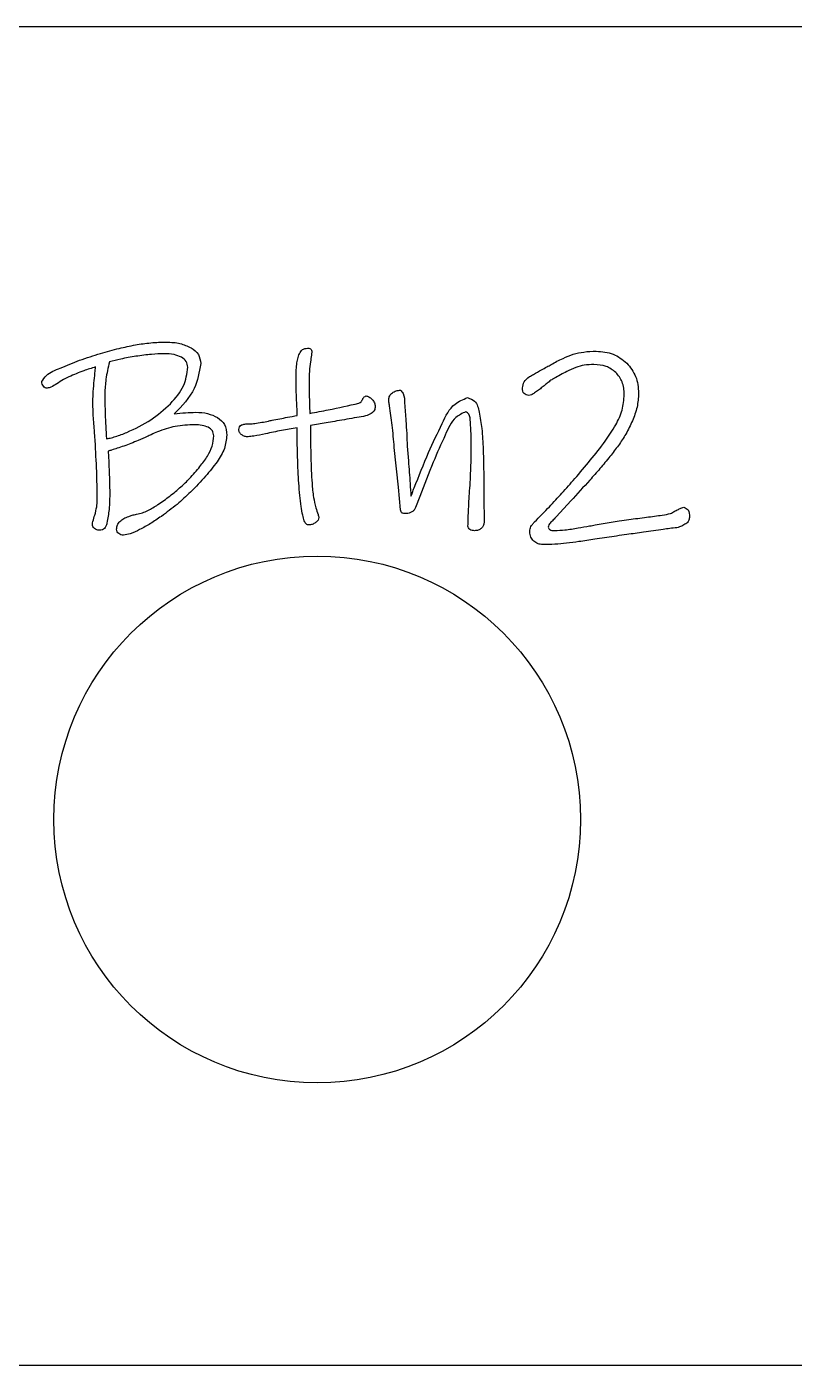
# Model space of a CAD drawing. Header units: millimetres. Extents: x 118.4 to 194.6, y 17.3 to 47.8.
# Drawn here: x 135.22 to 152.71, y 17.28 to 47.76 of the extents above; entities that cross this region are included whole.
import ezdxf

# ---------------------------------------------------------------- set-up
doc = ezdxf.new("R2010")
doc.units = ezdxf.units.MM
doc.layers.get('0').update_dxf_attribs({"linetype": 'CONTINUOUS'})

msp = doc.modelspace()

# ---------------------------------------------------------------- linework, layer by layer
for p, q in [((141.666, 39.125), (141.673, 38.955)), ((142.094, 38.747), (141.685, 38.678)), ((136.786, 38.238), (136.767, 38.527)), ((143.691, 37.276), (143.597, 38.181)), ((143.893, 38.206), (143.918, 37.873)), ((137.081, 38.093), (137.094, 37.854)), ((143.742, 36.76), (143.691, 37.276)), ((144.176, 37.062), (144.081, 36.81)), ((147.616, 36.961), (147.289, 36.603)), ((148.176, 36.414), (148.723, 36.508)), ((148.66, 36.162), (148.163, 36.087))]:
    msp.add_line(p, q)
msp.add_lwpolyline([(194.613, 17.277), (194.613, 47.759), (118.413, 47.759), (118.413, 31.906, -5.264309), (118.413, 27.506), (118.413, 17.277)], format="xyb", close=True)
msp.add_circle((141.84, 29.706), 6)
for points, knots in [([(137.698, 40.515), (137.814, 40.533), (138.05, 40.57), (138.288, 40.575), (138.408, 40.578)], [0, 0, 0, 0, 0.03537876, 0.07141936, 0.07141936, 0.07141936, 0.07141936]), ([(138.408, 40.578), (138.512, 40.574), (138.706, 40.567), (138.883, 40.486), (138.965, 40.449)], [0, 0, 0, 0, 0.03075117, 0.05762943, 0.05762943, 0.05762943, 0.05762943]), ([(135.987, 39.986), (136.133, 40.048), (136.433, 40.175), (136.745, 40.271), (136.905, 40.32)], [0, 0, 0, 0, 0.04747516, 0.09774465, 0.09774465, 0.09774465, 0.09774465]), ([(136.905, 40.32), (137.045, 40.36), (137.307, 40.435), (137.574, 40.489), (137.698, 40.515)], [0, 0, 0, 0, 0.04367363, 0.08163711, 0.08163711, 0.08163711, 0.08163711]), ([(137.71, 40.254), (137.594, 40.235), (137.391, 40.203), (137.192, 40.148), (137.107, 40.125)], [0, 0, 0, 0, 0.03514433, 0.06178228, 0.06178228, 0.06178228, 0.06178228]), ([(138.358, 40.313), (138.261, 40.31), (138.044, 40.302), (137.829, 40.271), (137.71, 40.254)], [0, 0, 0, 0, 0.02912638, 0.06509841, 0.06509841, 0.06509841, 0.06509841]), ([(138.748, 40.235), (138.692, 40.258), (138.567, 40.309), (138.433, 40.312), (138.358, 40.313)], [0, 0, 0, 0, 0.01797565, 0.04007581, 0.04007581, 0.04007581, 0.04007581]), ([(138.965, 40.449), (139.03, 40.403), (139.156, 40.313), (139.178, 40.161), (139.188, 40.087)], [0, 0, 0, 0, 0.02280935, 0.04422564, 0.04422564, 0.04422564, 0.04422564]), ([(141.374, 40.071), (141.38, 40.114), (141.392, 40.197), (141.42, 40.276), (141.434, 40.313)], [0, 0, 0, 0, 0.01301572, 0.02499896, 0.02499896, 0.02499896, 0.02499896]), ([(141.434, 40.313), (141.454, 40.35), (141.496, 40.424), (141.58, 40.434), (141.622, 40.439)], [0, 0, 0, 0, 0.01188747, 0.02394011, 0.02394011, 0.02394011, 0.02394011]), ([(141.622, 40.439), (141.638, 40.439), (141.665, 40.439), (141.689, 40.426), (141.698, 40.42)], [0, 0, 0, 0, 0.00474052, 0.007904721, 0.007904721, 0.007904721, 0.007904721]), ([(141.717, 40.351), (141.714, 40.326), (141.707, 40.253), (141.694, 40.18), (141.685, 40.131)], [0, 0, 0, 0, 0.00743163, 0.02224324, 0.02224324, 0.02224324, 0.02224324]), ([(141.698, 40.42), (141.703, 40.412), (141.716, 40.391), (141.717, 40.366), (141.717, 40.351)], [0, 0, 0, 0, 0.003024436, 0.007295873, 0.007295873, 0.007295873, 0.007295873]), ([(147.169, 40.068), (147.259, 40.117), (147.422, 40.207), (147.597, 40.272), (147.676, 40.301)], [0, 0, 0, 0, 0.03051983, 0.05579044, 0.05579044, 0.05579044, 0.05579044]), ([(147.676, 40.301), (147.755, 40.321), (147.925, 40.364), (148.101, 40.368), (148.195, 40.37)], [0, 0, 0, 0, 0.02437931, 0.05249859, 0.05249859, 0.05249859, 0.05249859]), ([(148.195, 40.37), (148.331, 40.361), (148.593, 40.342), (148.797, 40.178), (148.896, 40.1)], [0, 0, 0, 0, 0.03980798, 0.07676709, 0.07676709, 0.07676709, 0.07676709]), ([(135.566, 39.678), (135.598, 39.727), (135.699, 39.876), (135.871, 39.942), (135.987, 39.986)], [0, 0, 0, 0, 0.01726555, 0.05321722, 0.05321722, 0.05321722, 0.05321722]), ([(136.792, 40.012), (136.701, 39.984), (136.493, 39.92), (136.294, 39.834), (136.182, 39.785)], [0, 0, 0, 0, 0.02859086, 0.06511794, 0.06511794, 0.06511794, 0.06511794]), ([(136.754, 39.644), (136.761, 39.721), (136.772, 39.844), (136.787, 39.966), (136.792, 40.012)], [0, 0, 0, 0, 0.02329606, 0.03698724, 0.03698724, 0.03698724, 0.03698724]), ([(137.107, 40.125), (137.075, 39.994), (137.019, 39.758), (137.006, 39.516), (137, 39.408)], [0, 0, 0, 0, 0.04011776, 0.07261782, 0.07261782, 0.07261782, 0.07261782]), ([(138.496, 39.175), (138.612, 39.304), (138.826, 39.543), (138.872, 39.859), (138.893, 40.005)], [0, 0, 0, 0, 0.05054022, 0.09382722, 0.09382722, 0.09382722, 0.09382722]), ([(139.188, 40.087), (139.153, 39.892), (139.074, 39.45), (138.76, 39.124), (138.585, 38.942)], [0, 0, 0, 0, 0.058278, 0.1320005, 0.1320005, 0.1320005, 0.1320005]), ([(138.893, 40.005), (138.886, 40.053), (138.872, 40.151), (138.79, 40.206), (138.748, 40.235)], [0, 0, 0, 0, 0.01376953, 0.02830251, 0.02830251, 0.02830251, 0.02830251]), ([(141.358, 39.691), (141.358, 39.763), (141.359, 39.89), (141.369, 40.017), (141.374, 40.071)], [0, 0, 0, 0, 0.02178025, 0.03809651, 0.03809651, 0.03809651, 0.03809651]), ([(141.685, 40.131), (141.676, 40.06), (141.655, 39.9), (141.654, 39.738), (141.654, 39.647)], [0, 0, 0, 0, 0.02135703, 0.04856966, 0.04856966, 0.04856966, 0.04856966]), ([(146.679, 39.791), (146.708, 39.809), (146.797, 39.863), (146.888, 39.914), (146.949, 39.949)], [0, 0, 0, 0, 0.01008498, 0.03128403, 0.03128403, 0.03128403, 0.03128403]), ([(146.949, 39.949), (146.991, 39.97), (147.066, 40.007), (147.138, 40.049), (147.169, 40.068)], [0, 0, 0, 0, 0.01399469, 0.02505244, 0.02505244, 0.02505244, 0.02505244]), ([(147.735, 40.002), (147.665, 39.972), (147.496, 39.899), (147.337, 39.807), (147.245, 39.754)], [0, 0, 0, 0, 0.02311706, 0.0550281, 0.0550281, 0.0550281, 0.0550281]), ([(148.144, 40.068), (148.071, 40.066), (147.932, 40.062), (147.798, 40.021), (147.735, 40.002)], [0, 0, 0, 0, 0.02191762, 0.04157683, 0.04157683, 0.04157683, 0.04157683]), ([(148.644, 39.889), (148.573, 39.941), (148.425, 40.051), (148.241, 40.062), (148.144, 40.068)], [0, 0, 0, 0, 0.02586018, 0.05412644, 0.05412644, 0.05412644, 0.05412644]), ([(148.896, 40.1), (148.974, 40.002), (149.134, 39.801), (149.153, 39.545), (149.163, 39.414)], [0, 0, 0, 0, 0.03663261, 0.07511039, 0.07511039, 0.07511039, 0.07511039]), ([(135.603, 39.571), (135.592, 39.587), (135.57, 39.619), (135.567, 39.658), (135.566, 39.678)], [0, 0, 0, 0, 0.00563629, 0.01152991, 0.01152991, 0.01152991, 0.01152991]), ([(135.905, 39.628), (135.863, 39.599), (135.796, 39.555), (135.719, 39.535), (135.691, 39.527)], [0, 0, 0, 0, 0.01521181, 0.02376619, 0.02376619, 0.02376619, 0.02376619]), ([(136.182, 39.785), (136.141, 39.765), (136.045, 39.72), (135.956, 39.661), (135.905, 39.628)], [0, 0, 0, 0, 0.01371174, 0.03186172, 0.03186172, 0.03186172, 0.03186172]), ([(136.729, 39.181), (136.731, 39.25), (136.734, 39.405), (136.747, 39.558), (136.754, 39.644)], [0, 0, 0, 0, 0.02068567, 0.04630558, 0.04630558, 0.04630558, 0.04630558]), ([(141.371, 39.251), (141.367, 39.335), (141.361, 39.482), (141.359, 39.629), (141.358, 39.691)], [0, 0, 0, 0, 0.02548915, 0.04404528, 0.04404528, 0.04404528, 0.04404528]), ([(141.654, 39.647), (141.654, 39.564), (141.656, 39.39), (141.663, 39.216), (141.666, 39.125)], [0, 0, 0, 0, 0.02468756, 0.05221944, 0.05221944, 0.05221944, 0.05221944]), ([(146.515, 39.534), (146.524, 39.582), (146.544, 39.689), (146.631, 39.755), (146.679, 39.791)], [0, 0, 0, 0, 0.01427703, 0.03151033, 0.03151033, 0.03151033, 0.03151033]), ([(147.081, 39.644), (147.057, 39.624), (147.02, 39.593), (146.982, 39.563), (146.968, 39.552)], [0, 0, 0, 0, 0.00933151, 0.01453752, 0.01453752, 0.01453752, 0.01453752]), ([(147.245, 39.754), (147.218, 39.739), (147.161, 39.707), (147.109, 39.666), (147.081, 39.644)], [0, 0, 0, 0, 0.00912794, 0.01974114, 0.01974114, 0.01974114, 0.01974114]), ([(148.836, 39.383), (148.83, 39.483), (148.819, 39.673), (148.7, 39.82), (148.644, 39.889)], [0, 0, 0, 0, 0.02940316, 0.05537196, 0.05537196, 0.05537196, 0.05537196]), ([(135.691, 39.527), (135.675, 39.529), (135.641, 39.534), (135.616, 39.558), (135.603, 39.571)], [0, 0, 0, 0, 0.00484369, 0.01009865, 0.01009865, 0.01009865, 0.01009865]), ([(137, 39.408), (137.002, 39.254), (137.007, 38.91), (137.026, 38.566), (137.037, 38.376)], [0, 0, 0, 0, 0.046236, 0.1032246, 0.1032246, 0.1032246, 0.1032246]), ([(142.877, 39.276), (142.886, 39.297), (142.901, 39.332), (142.936, 39.346), (142.949, 39.351)], [0, 0, 0, 0, 0.00667498, 0.01082379, 0.01082379, 0.01082379, 0.01082379]), ([(142.949, 39.351), (142.974, 39.347), (143.029, 39.336), (143.069, 39.295), (143.091, 39.273)], [0, 0, 0, 0, 0.00726767, 0.0165384, 0.0165384, 0.0165384, 0.0165384]), ([(143.471, 39.269), (143.475, 39.3), (143.483, 39.361), (143.529, 39.402), (143.553, 39.423)], [0, 0, 0, 0, 0.00880959, 0.01799558, 0.01799558, 0.01799558, 0.01799558]), ([(143.553, 39.423), (143.582, 39.441), (143.64, 39.476), (143.707, 39.481), (143.742, 39.483)], [0, 0, 0, 0, 0.00987974, 0.02005287, 0.02005287, 0.02005287, 0.02005287]), ([(143.742, 39.483), (143.762, 39.459), (143.831, 39.374), (143.832, 39.262), (143.833, 39.181)], [0, 0, 0, 0, 0.00929439, 0.03223541, 0.03223541, 0.03223541, 0.03223541]), ([(146.666, 39.364), (146.622, 39.372), (146.53, 39.389), (146.52, 39.484), (146.515, 39.534)], [0, 0, 0, 0, 0.01209064, 0.02537377, 0.02537377, 0.02537377, 0.02537377]), ([(146.795, 39.42), (146.771, 39.404), (146.731, 39.377), (146.685, 39.368), (146.666, 39.364)], [0, 0, 0, 0, 0.0085907, 0.01419674, 0.01419674, 0.01419674, 0.01419674]), ([(146.968, 39.552), (146.939, 39.528), (146.884, 39.482), (146.824, 39.44), (146.795, 39.42)], [0, 0, 0, 0, 0.01123441, 0.02177168, 0.02177168, 0.02177168, 0.02177168]), ([(148.644, 38.691), (148.7, 38.802), (148.81, 39.02), (148.828, 39.263), (148.836, 39.383)], [0, 0, 0, 0, 0.03688379, 0.07242891, 0.07242891, 0.07242891, 0.07242891]), ([(149.163, 39.414), (149.157, 39.308), (149.143, 39.09), (149.063, 38.886), (149.022, 38.782)], [0, 0, 0, 0, 0.03172305, 0.06513581, 0.06513581, 0.06513581, 0.06513581]), ([(136.767, 38.527), (136.756, 38.651), (136.737, 38.869), (136.731, 39.087), (136.729, 39.181)], [0, 0, 0, 0, 0.03721471, 0.06553229, 0.06553229, 0.06553229, 0.06553229]), ([(137.503, 38.521), (137.691, 38.609), (138.055, 38.778), (138.353, 39.046), (138.496, 39.175)], [0, 0, 0, 0, 0.0618946, 0.1195542, 0.1195542, 0.1195542, 0.1195542]), ([(141.383, 38.905), (141.383, 38.955), (141.381, 39.071), (141.374, 39.186), (141.371, 39.251)], [0, 0, 0, 0, 0.01525485, 0.03461747, 0.03461747, 0.03461747, 0.03461747]), ([(141.673, 38.955), (141.813, 38.981), (142.188, 39.05), (142.56, 39.135), (142.792, 39.188)], [0, 0, 0, 0, 0.0428945, 0.1143525, 0.1143525, 0.1143525, 0.1143525]), ([(142.792, 39.188), (142.809, 39.196), (142.847, 39.215), (142.866, 39.254), (142.877, 39.276)], [0, 0, 0, 0, 0.00543365, 0.01254266, 0.01254266, 0.01254266, 0.01254266]), ([(143.163, 39.112), (143.159, 39.079), (143.152, 39.011), (143.099, 38.97), (143.072, 38.949)], [0, 0, 0, 0, 0.00970553, 0.01943392, 0.01943392, 0.01943392, 0.01943392]), ([(143.091, 39.273), (143.112, 39.247), (143.151, 39.2), (143.159, 39.14), (143.163, 39.112)], [0, 0, 0, 0, 0.00961629, 0.01791321, 0.01791321, 0.01791321, 0.01791321]), ([(143.49, 39.125), (143.485, 39.152), (143.475, 39.2), (143.473, 39.249), (143.471, 39.269)], [0, 0, 0, 0, 0.00845262, 0.01460283, 0.01460283, 0.01460283, 0.01460283]), ([(143.597, 38.181), (143.583, 38.35), (143.555, 38.666), (143.511, 38.979), (143.49, 39.125)], [0, 0, 0, 0, 0.05086302, 0.09495917, 0.09495917, 0.09495917, 0.09495917]), ([(143.833, 39.181), (143.843, 39.05), (143.869, 38.725), (143.884, 38.4), (143.893, 38.206)], [0, 0, 0, 0, 0.03957248, 0.0976723, 0.0976723, 0.0976723, 0.0976723]), ([(144.688, 38.725), (144.768, 38.893), (144.895, 39.161), (145.163, 39.272), (145.264, 39.313)], [0, 0, 0, 0, 0.05296258, 0.08478521, 0.08478521, 0.08478521, 0.08478521]), ([(145.264, 39.313), (145.325, 39.292), (145.475, 39.239), (145.51, 39.078), (145.531, 38.983)], [0, 0, 0, 0, 0.0183878, 0.0452081, 0.0452081, 0.0452081, 0.0452081]), ([(138.585, 38.942), (138.67, 38.953), (138.833, 38.974), (138.997, 38.978), (139.075, 38.98)], [0, 0, 0, 0, 0.02594101, 0.04923055, 0.04923055, 0.04923055, 0.04923055]), ([(139.075, 38.98), (139.166, 38.976), (139.34, 38.969), (139.497, 38.895), (139.572, 38.861)], [0, 0, 0, 0, 0.02705222, 0.05154928, 0.05154928, 0.05154928, 0.05154928]), ([(139.572, 38.861), (139.632, 38.812), (139.76, 38.709), (139.773, 38.544), (139.78, 38.458)], [0, 0, 0, 0, 0.02234976, 0.04711327, 0.04711327, 0.04711327, 0.04711327]), ([(140.113, 38.691), (140.138, 38.698), (140.199, 38.716), (140.263, 38.716), (140.302, 38.716)], [0, 0, 0, 0, 0.00777948, 0.01911765, 0.01911765, 0.01911765, 0.01911765]), ([(140.302, 38.716), (140.34, 38.718), (140.433, 38.723), (140.525, 38.741), (140.578, 38.751)], [0, 0, 0, 0, 0.01166731, 0.02791355, 0.02791355, 0.02791355, 0.02791355]), ([(140.578, 38.751), (140.628, 38.76), (140.706, 38.774), (140.783, 38.792), (140.811, 38.798)], [0, 0, 0, 0, 0.01521773, 0.02374496, 0.02374496, 0.02374496, 0.02374496]), ([(140.811, 38.798), (140.929, 38.821), (141.119, 38.858), (141.31, 38.892), (141.383, 38.905)], [0, 0, 0, 0, 0.03601758, 0.05822361, 0.05822361, 0.05822361, 0.05822361]), ([(142.742, 38.861), (142.591, 38.834), (142.375, 38.797), (142.159, 38.759), (142.094, 38.747)], [0, 0, 0, 0, 0.04580548, 0.06576165, 0.06576165, 0.06576165, 0.06576165]), ([(143.072, 38.949), (143.03, 38.93), (142.924, 38.884), (142.81, 38.869), (142.742, 38.861)], [0, 0, 0, 0, 0.01376685, 0.03432065, 0.03432065, 0.03432065, 0.03432065]), ([(144.05, 37.257), (144.156, 37.528), (144.351, 38.025), (144.583, 38.506), (144.688, 38.725)], [0, 0, 0, 0, 0.0872001, 0.1601792, 0.1601792, 0.1601792, 0.1601792]), ([(145.226, 38.993), (145.146, 38.954), (144.923, 38.845), (144.822, 38.611), (144.757, 38.461)], [0, 0, 0, 0, 0.02604868, 0.07280859, 0.07280859, 0.07280859, 0.07280859]), ([(145.33, 38.757), (145.329, 38.822), (145.327, 38.92), (145.251, 38.975), (145.226, 38.993)], [0, 0, 0, 0, 0.01807047, 0.02698226, 0.02698226, 0.02698226, 0.02698226]), ([(145.352, 38.15), (145.351, 38.262), (145.351, 38.465), (145.336, 38.667), (145.33, 38.757)], [0, 0, 0, 0, 0.03373091, 0.06074678, 0.06074678, 0.06074678, 0.06074678]), ([(145.531, 38.983), (145.553, 38.858), (145.603, 38.578), (145.615, 38.294), (145.622, 38.137)], [0, 0, 0, 0, 0.03811605, 0.08516058, 0.08516058, 0.08516058, 0.08516058]), ([(149.022, 38.782), (148.974, 38.681), (148.883, 38.487), (148.762, 38.31), (148.704, 38.225)], [0, 0, 0, 0, 0.03336541, 0.06417761, 0.06417761, 0.06417761, 0.06417761]), ([(137.037, 38.376), (137.065, 38.381), (137.134, 38.393), (137.201, 38.414), (137.242, 38.427)], [0, 0, 0, 0, 0.00840312, 0.02107013, 0.02107013, 0.02107013, 0.02107013]), ([(137.242, 38.427), (137.287, 38.441), (137.375, 38.47), (137.461, 38.504), (137.503, 38.521)], [0, 0, 0, 0, 0.01434462, 0.02776133, 0.02776133, 0.02776133, 0.02776133]), ([(137.968, 38.427), (137.9, 38.396), (137.777, 38.342), (137.652, 38.292), (137.597, 38.269)], [0, 0, 0, 0, 0.02246282, 0.04030303, 0.04030303, 0.04030303, 0.04030303]), ([(138.201, 38.534), (138.153, 38.512), (138.075, 38.478), (137.998, 38.441), (137.968, 38.427)], [0, 0, 0, 0, 0.01569335, 0.02561024, 0.02561024, 0.02561024, 0.02561024]), ([(139.05, 38.697), (138.9, 38.691), (138.609, 38.679), (138.334, 38.581), (138.201, 38.534)], [0, 0, 0, 0, 0.04468423, 0.08691315, 0.08691315, 0.08691315, 0.08691315]), ([(139.358, 38.637), (139.312, 38.655), (139.213, 38.692), (139.107, 38.695), (139.05, 38.697)], [0, 0, 0, 0, 0.01469372, 0.03158378, 0.03158378, 0.03158378, 0.03158378]), ([(139.342, 37.983), (139.384, 38.057), (139.464, 38.201), (139.477, 38.366), (139.484, 38.445)], [0, 0, 0, 0, 0.02507678, 0.04884779, 0.04884779, 0.04884779, 0.04884779]), ([(139.484, 38.445), (139.478, 38.487), (139.467, 38.57), (139.395, 38.615), (139.358, 38.637)], [0, 0, 0, 0, 0.01182517, 0.02405526, 0.02405526, 0.02405526, 0.02405526]), ([(139.78, 38.458), (139.768, 38.355), (139.745, 38.135), (139.624, 37.949), (139.559, 37.851)], [0, 0, 0, 0, 0.03076352, 0.06537872, 0.06537872, 0.06537872, 0.06537872]), ([(140.056, 38.584), (140.058, 38.608), (140.06, 38.653), (140.096, 38.679), (140.113, 38.691)], [0, 0, 0, 0, 0.00690752, 0.01269316, 0.01269316, 0.01269316, 0.01269316]), ([(140.122, 38.464), (140.103, 38.48), (140.065, 38.511), (140.059, 38.56), (140.056, 38.584)], [0, 0, 0, 0, 0.00717308, 0.01413274, 0.01413274, 0.01413274, 0.01413274]), ([(140.264, 38.42), (140.239, 38.422), (140.188, 38.426), (140.145, 38.452), (140.122, 38.464)], [0, 0, 0, 0, 0.0073937, 0.01498862, 0.01498862, 0.01498862, 0.01498862]), ([(140.66, 38.49), (140.572, 38.47), (140.441, 38.442), (140.307, 38.426), (140.264, 38.42)], [0, 0, 0, 0, 0.02707417, 0.0402386, 0.0402386, 0.0402386, 0.0402386]), ([(141.383, 38.628), (141.264, 38.608), (141.022, 38.567), (140.782, 38.516), (140.66, 38.49)], [0, 0, 0, 0, 0.03624169, 0.07364625, 0.07364625, 0.07364625, 0.07364625]), ([(141.393, 37.964), (141.39, 38.077), (141.385, 38.298), (141.384, 38.519), (141.383, 38.628)], [0, 0, 0, 0, 0.03373385, 0.06636046, 0.06636046, 0.06636046, 0.06636046]), ([(141.685, 38.678), (141.686, 38.567), (141.686, 38.338), (141.692, 38.11), (141.695, 37.993)], [0, 0, 0, 0, 0.0334914, 0.06856145, 0.06856145, 0.06856145, 0.06856145]), ([(144.757, 38.461), (144.665, 38.257), (144.456, 37.797), (144.276, 37.324), (144.176, 37.062)], [0, 0, 0, 0, 0.0673305, 0.1515807, 0.1515807, 0.1515807, 0.1515807]), ([(148.063, 37.886), (148.179, 38.029), (148.389, 38.286), (148.566, 38.567), (148.644, 38.691)], [0, 0, 0, 0, 0.05540217, 0.09940444, 0.09940444, 0.09940444, 0.09940444]), ([(136.83, 36.986), (136.827, 37.172), (136.822, 37.59), (136.799, 38.007), (136.786, 38.238)], [0, 0, 0, 0, 0.0558285, 0.1252467, 0.1252467, 0.1252467, 0.1252467]), ([(137.283, 38.159), (137.241, 38.146), (137.173, 38.125), (137.107, 38.102), (137.081, 38.093)], [0, 0, 0, 0, 0.01320216, 0.02118278, 0.02118278, 0.02118278, 0.02118278]), ([(137.597, 38.269), (137.544, 38.249), (137.44, 38.21), (137.334, 38.176), (137.283, 38.159)], [0, 0, 0, 0, 0.01708727, 0.0333213, 0.0333213, 0.0333213, 0.0333213]), ([(145.314, 37.188), (145.325, 37.364), (145.345, 37.685), (145.35, 38.006), (145.352, 38.15)], [0, 0, 0, 0, 0.05306296, 0.09631228, 0.09631228, 0.09631228, 0.09631228]), ([(145.622, 38.137), (145.628, 37.903), (145.641, 37.345), (145.641, 36.787), (145.641, 36.464)], [0, 0, 0, 0, 0.0704544, 0.1673109, 0.1673109, 0.1673109, 0.1673109]), ([(148.704, 38.225), (148.64, 38.141), (148.504, 37.961), (148.359, 37.789), (148.283, 37.697)], [0, 0, 0, 0, 0.03173177, 0.06758671, 0.06758671, 0.06758671, 0.06758671]), ([(137.094, 37.854), (137.095, 37.813), (137.096, 37.713), (137.101, 37.612), (137.103, 37.552)], [0, 0, 0, 0, 0.0122664, 0.03020491, 0.03020491, 0.03020491, 0.03020491]), ([(138.93, 37.471), (139.012, 37.56), (139.161, 37.722), (139.286, 37.902), (139.342, 37.983)], [0, 0, 0, 0, 0.0362163, 0.0658272, 0.0658272, 0.0658272, 0.0658272]), ([(139.559, 37.851), (139.474, 37.741), (139.287, 37.5), (139.073, 37.281), (138.956, 37.162)], [0, 0, 0, 0, 0.04165872, 0.09165681, 0.09165681, 0.09165681, 0.09165681]), ([(141.421, 37.364), (141.415, 37.457), (141.402, 37.657), (141.396, 37.857), (141.393, 37.964)], [0, 0, 0, 0, 0.02795762, 0.06013332, 0.06013332, 0.06013332, 0.06013332]), ([(141.695, 37.993), (141.698, 37.88), (141.704, 37.671), (141.717, 37.461), (141.723, 37.364)], [0, 0, 0, 0, 0.03366846, 0.06296031, 0.06296031, 0.06296031, 0.06296031]), ([(143.918, 37.873), (143.932, 37.7), (143.953, 37.432), (143.969, 37.164), (143.974, 37.068)], [0, 0, 0, 0, 0.05203548, 0.08070407, 0.08070407, 0.08070407, 0.08070407]), ([(147.418, 37.137), (147.516, 37.248), (147.734, 37.494), (147.946, 37.746), (148.063, 37.886)], [0, 0, 0, 0, 0.04417408, 0.09878277, 0.09878277, 0.09878277, 0.09878277]), ([(137.103, 37.552), (137.106, 37.485), (137.111, 37.355), (137.112, 37.225), (137.113, 37.162)], [0, 0, 0, 0, 0.02013821, 0.03900759, 0.03900759, 0.03900759, 0.03900759]), ([(148.283, 37.697), (148.205, 37.609), (147.987, 37.361), (147.762, 37.118), (147.616, 36.961)], [0, 0, 0, 0, 0.03508549, 0.09929672, 0.09929672, 0.09929672, 0.09929672]), ([(138.481, 37.071), (138.568, 37.14), (138.725, 37.265), (138.867, 37.407), (138.93, 37.471)], [0, 0, 0, 0, 0.033167, 0.06018746, 0.06018746, 0.06018746, 0.06018746]), ([(141.474, 36.835), (141.463, 36.919), (141.44, 37.095), (141.428, 37.271), (141.421, 37.364)], [0, 0, 0, 0, 0.02534342, 0.05311007, 0.05311007, 0.05311007, 0.05311007]), ([(141.723, 37.364), (141.731, 37.256), (141.745, 37.067), (141.791, 36.883), (141.811, 36.804)], [0, 0, 0, 0, 0.03241778, 0.05675433, 0.05675433, 0.05675433, 0.05675433]), ([(144.009, 37.153), (144.015, 37.17), (144.027, 37.205), (144.042, 37.239), (144.05, 37.257)], [0, 0, 0, 0, 0.00527259, 0.01115672, 0.01115672, 0.01115672, 0.01115672]), ([(136.773, 36.64), (136.79, 36.701), (136.82, 36.815), (136.827, 36.932), (136.83, 36.986)], [0, 0, 0, 0, 0.01887974, 0.03513639, 0.03513639, 0.03513639, 0.03513639]), ([(137.113, 37.162), (137.112, 37.031), (137.109, 36.794), (137.068, 36.562), (137.05, 36.458)], [0, 0, 0, 0, 0.03933962, 0.07082705, 0.07082705, 0.07082705, 0.07082705]), ([(137.981, 36.741), (138.059, 36.785), (138.234, 36.882), (138.393, 37.004), (138.481, 37.071)], [0, 0, 0, 0, 0.02688564, 0.0599877, 0.0599877, 0.0599877, 0.0599877]), ([(138.956, 37.162), (138.855, 37.067), (138.644, 36.868), (138.411, 36.698), (138.289, 36.609)], [0, 0, 0, 0, 0.04162956, 0.08672551, 0.08672551, 0.08672551, 0.08672551]), ([(143.974, 37.068), (143.981, 37.081), (143.994, 37.109), (144.004, 37.138), (144.009, 37.153)], [0, 0, 0, 0, 0.004398291, 0.00917387, 0.00917387, 0.00917387, 0.00917387]), ([(145.276, 36.389), (145.279, 36.498), (145.285, 36.765), (145.303, 37.031), (145.314, 37.188)], [0, 0, 0, 0, 0.03287513, 0.07997281, 0.07997281, 0.07997281, 0.07997281]), ([(146.792, 36.483), (146.906, 36.598), (147.118, 36.812), (147.323, 37.034), (147.418, 37.137)], [0, 0, 0, 0, 0.04842164, 0.09053009, 0.09053009, 0.09053009, 0.09053009]), ([(136.717, 36.427), (136.721, 36.448), (136.737, 36.52), (136.758, 36.59), (136.773, 36.64)], [0, 0, 0, 0, 0.00644654, 0.02212651, 0.02212651, 0.02212651, 0.02212651]), ([(137.346, 36.493), (137.374, 36.516), (137.435, 36.566), (137.508, 36.594), (137.547, 36.609)], [0, 0, 0, 0, 0.01095927, 0.02337992, 0.02337992, 0.02337992, 0.02337992]), ([(137.547, 36.609), (137.572, 36.618), (137.63, 36.638), (137.689, 36.652), (137.723, 36.659)], [0, 0, 0, 0, 0.00795542, 0.01832801, 0.01832801, 0.01832801, 0.01832801]), ([(137.723, 36.659), (137.769, 36.669), (137.858, 36.687), (137.941, 36.723), (137.981, 36.741)], [0, 0, 0, 0, 0.01407212, 0.02712337, 0.02712337, 0.02712337, 0.02712337]), ([(138.289, 36.609), (138.207, 36.553), (138.047, 36.444), (137.878, 36.352), (137.795, 36.307)], [0, 0, 0, 0, 0.0298072, 0.05790054, 0.05790054, 0.05790054, 0.05790054]), ([(141.547, 36.508), (141.534, 36.55), (141.5, 36.657), (141.484, 36.768), (141.474, 36.835)], [0, 0, 0, 0, 0.01311009, 0.03354446, 0.03354446, 0.03354446, 0.03354446]), ([(141.88, 36.584), (141.876, 36.562), (141.865, 36.514), (141.824, 36.484), (141.802, 36.468)], [0, 0, 0, 0, 0.00636451, 0.01448369, 0.01448369, 0.01448369, 0.01448369]), ([(141.811, 36.804), (141.827, 36.753), (141.851, 36.68), (141.873, 36.606), (141.88, 36.584)], [0, 0, 0, 0, 0.0160115, 0.02307476, 0.02307476, 0.02307476, 0.02307476]), ([(143.773, 36.684), (143.766, 36.692), (143.746, 36.713), (143.743, 36.742), (143.742, 36.76)], [0, 0, 0, 0, 0.003241395, 0.008391842, 0.008391842, 0.008391842, 0.008391842]), ([(143.874, 36.672), (143.853, 36.672), (143.818, 36.671), (143.786, 36.681), (143.773, 36.684)], [0, 0, 0, 0, 0.00629716, 0.01018687, 0.01018687, 0.01018687, 0.01018687]), ([(143.996, 36.71), (143.977, 36.699), (143.939, 36.677), (143.895, 36.674), (143.874, 36.672)], [0, 0, 0, 0, 0.00668244, 0.01296437, 0.01296437, 0.01296437, 0.01296437]), ([(144.081, 36.81), (144.071, 36.79), (144.051, 36.75), (144.015, 36.723), (143.996, 36.71)], [0, 0, 0, 0, 0.00659297, 0.01333798, 0.01333798, 0.01333798, 0.01333798]), ([(147.289, 36.603), (147.277, 36.59), (147.242, 36.554), (147.208, 36.517), (147.185, 36.493)], [0, 0, 0, 0, 0.00511548, 0.01512733, 0.01512733, 0.01512733, 0.01512733]), ([(148.723, 36.508), (148.796, 36.518), (149.003, 36.547), (149.211, 36.573), (149.346, 36.59)], [0, 0, 0, 0, 0.02205858, 0.06279908, 0.06279908, 0.06279908, 0.06279908]), ([(149.346, 36.59), (149.465, 36.605), (149.648, 36.628), (149.829, 36.66), (149.893, 36.672)], [0, 0, 0, 0, 0.03602314, 0.05533263, 0.05533263, 0.05533263, 0.05533263]), ([(149.893, 36.672), (149.921, 36.689), (149.978, 36.723), (150.038, 36.754), (150.069, 36.769)], [0, 0, 0, 0, 0.00982957, 0.02013313, 0.02013313, 0.02013313, 0.02013313]), ([(150.069, 36.769), (150.094, 36.783), (150.135, 36.804), (150.179, 36.813), (150.195, 36.817)], [0, 0, 0, 0, 0.00862095, 0.01348323, 0.01348323, 0.01348323, 0.01348323]), ([(150.195, 36.817), (150.231, 36.8), (150.325, 36.758), (150.322, 36.65), (150.32, 36.584)], [0, 0, 0, 0, 0.01108345, 0.02881734, 0.02881734, 0.02881734, 0.02881734]), ([(150.32, 36.584), (150.316, 36.557), (150.308, 36.5), (150.265, 36.462), (150.242, 36.442)], [0, 0, 0, 0, 0.00787496, 0.01666953, 0.01666953, 0.01666953, 0.01666953]), ([(136.767, 36.332), (136.752, 36.345), (136.724, 36.371), (136.719, 36.408), (136.717, 36.427)], [0, 0, 0, 0, 0.00568, 0.01101899, 0.01101899, 0.01101899, 0.01101899]), ([(136.874, 36.295), (136.855, 36.296), (136.816, 36.3), (136.784, 36.321), (136.767, 36.332)], [0, 0, 0, 0, 0.00558343, 0.01149377, 0.01149377, 0.01149377, 0.01149377]), ([(136.993, 36.332), (136.979, 36.321), (136.944, 36.295), (136.9, 36.295), (136.874, 36.295)], [0, 0, 0, 0, 0.00536667, 0.01281658, 0.01281658, 0.01281658, 0.01281658]), ([(137.05, 36.458), (137.042, 36.432), (137.029, 36.388), (137.004, 36.349), (136.993, 36.332)], [0, 0, 0, 0, 0.0080065, 0.01385802, 0.01385802, 0.01385802, 0.01385802]), ([(137.27, 36.32), (137.273, 36.352), (137.28, 36.418), (137.324, 36.468), (137.346, 36.493)], [0, 0, 0, 0, 0.00954373, 0.019295, 0.019295, 0.019295, 0.019295]), ([(137.317, 36.216), (137.303, 36.229), (137.275, 36.258), (137.272, 36.298), (137.27, 36.32)], [0, 0, 0, 0, 0.00558675, 0.01175399, 0.01175399, 0.01175399, 0.01175399]), ([(137.795, 36.307), (137.726, 36.271), (137.609, 36.21), (137.48, 36.19), (137.427, 36.181)], [0, 0, 0, 0, 0.0233003, 0.03910376, 0.03910376, 0.03910376, 0.03910376]), ([(141.591, 36.436), (141.582, 36.445), (141.563, 36.467), (141.553, 36.493), (141.547, 36.508)], [0, 0, 0, 0, 0.003744786, 0.008527532, 0.008527532, 0.008527532, 0.008527532]), ([(141.654, 36.414), (141.642, 36.415), (141.619, 36.416), (141.6, 36.43), (141.591, 36.436)], [0, 0, 0, 0, 0.0035026, 0.006779078, 0.006779078, 0.006779078, 0.006779078]), ([(141.802, 36.468), (141.777, 36.452), (141.731, 36.423), (141.678, 36.417), (141.654, 36.414)], [0, 0, 0, 0, 0.00861563, 0.0158935, 0.0158935, 0.0158935, 0.0158935]), ([(145.32, 36.31), (145.308, 36.321), (145.282, 36.341), (145.278, 36.373), (145.276, 36.389)], [0, 0, 0, 0, 0.004725537, 0.009339852, 0.009339852, 0.009339852, 0.009339852]), ([(145.427, 36.282), (145.408, 36.283), (145.37, 36.285), (145.336, 36.302), (145.32, 36.31)], [0, 0, 0, 0, 0.00586046, 0.01117683, 0.01117683, 0.01117683, 0.01117683]), ([(145.578, 36.335), (145.556, 36.32), (145.511, 36.288), (145.455, 36.284), (145.427, 36.282)], [0, 0, 0, 0, 0.00799614, 0.01628073, 0.01628073, 0.01628073, 0.01628073]), ([(145.641, 36.464), (145.638, 36.44), (145.632, 36.39), (145.597, 36.354), (145.578, 36.335)], [0, 0, 0, 0, 0.00717136, 0.01472221, 0.01472221, 0.01472221, 0.01472221]), ([(146.685, 36.257), (146.686, 36.28), (146.687, 36.321), (146.703, 36.359), (146.71, 36.376)], [0, 0, 0, 0, 0.00679015, 0.01231123, 0.01231123, 0.01231123, 0.01231123]), ([(146.71, 36.376), (146.721, 36.393), (146.745, 36.431), (146.775, 36.464), (146.792, 36.483)], [0, 0, 0, 0, 0.00588737, 0.013477, 0.013477, 0.013477, 0.013477]), ([(147.185, 36.493), (147.161, 36.468), (147.124, 36.431), (147.107, 36.381), (147.1, 36.364)], [0, 0, 0, 0, 0.01005616, 0.01558951, 0.01558951, 0.01558951, 0.01558951]), ([(147.1, 36.364), (147.111, 36.342), (147.14, 36.284), (147.208, 36.287), (147.251, 36.288)], [0, 0, 0, 0, 0.00680295, 0.01827993, 0.01827993, 0.01827993, 0.01827993]), ([(147.251, 36.288), (147.329, 36.292), (147.507, 36.299), (147.684, 36.328), (147.783, 36.345)], [0, 0, 0, 0, 0.02339189, 0.05348845, 0.05348845, 0.05348845, 0.05348845]), ([(147.783, 36.345), (147.87, 36.36), (148.002, 36.382), (148.133, 36.406), (148.176, 36.414)], [0, 0, 0, 0, 0.02672824, 0.03991254, 0.03991254, 0.03991254, 0.03991254]), ([(150.031, 36.351), (149.929, 36.339), (149.677, 36.309), (149.426, 36.272), (149.276, 36.251)], [0, 0, 0, 0, 0.03073569, 0.07614197, 0.07614197, 0.07614197, 0.07614197]), ([(150.242, 36.442), (150.212, 36.423), (150.147, 36.382), (150.072, 36.362), (150.031, 36.351)], [0, 0, 0, 0, 0.01059949, 0.02307985, 0.02307985, 0.02307985, 0.02307985]), ([(137.427, 36.181), (137.407, 36.183), (137.368, 36.185), (137.334, 36.206), (137.317, 36.216)], [0, 0, 0, 0, 0.00595929, 0.01169022, 0.01169022, 0.01169022, 0.01169022]), ([(146.776, 36.043), (146.75, 36.072), (146.694, 36.132), (146.688, 36.214), (146.685, 36.257)], [0, 0, 0, 0, 0.01139939, 0.02387363, 0.02387363, 0.02387363, 0.02387363]), ([(146.974, 35.968), (146.939, 35.971), (146.866, 35.978), (146.807, 36.021), (146.776, 36.043)], [0, 0, 0, 0, 0.01047014, 0.02153941, 0.02153941, 0.02153941, 0.02153941]), ([(147.519, 35.996), (147.432, 35.988), (147.251, 35.97), (147.069, 35.968), (146.974, 35.968)], [0, 0, 0, 0, 0.02610839, 0.05449784, 0.05449784, 0.05449784, 0.05449784]), ([(148.163, 36.087), (148.043, 36.068), (147.829, 36.035), (147.614, 36.008), (147.519, 35.996)], [0, 0, 0, 0, 0.03633486, 0.06511082, 0.06511082, 0.06511082, 0.06511082]), ([(149.276, 36.251), (149.15, 36.231), (148.944, 36.2), (148.739, 36.173), (148.66, 36.162)], [0, 0, 0, 0, 0.03846902, 0.06226269, 0.06226269, 0.06226269, 0.06226269])]:
    msp.add_open_spline(points, degree=3, knots=knots)

doc.saveas('drawing.dxf')
